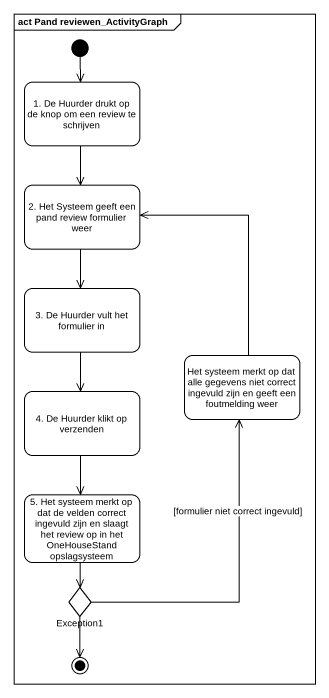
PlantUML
@startuml
mainframe act Pand reviewen_ActivityGraph
hide empty description
state "1. De Huurder drukt op de knop om een review te schrijven" as s1_De_Huurder_drukt_op_de
state "2. Het Systeem geeft een pand review formulier weer" as s2_Het_Systeem_geeft_een
state "3. De Huurder vult het formulier in" as s3_De_Huurder_vult_het
state "Het systeem merkt op dat alle gegevens niet correct ingevuld zijn en geeft een foutmelding weer" as Het_systeem_merkt_op_dat
state "4. De Huurder klikt op verzenden" as s4_De_Huurder_klikt_op
state "5. Het systeem merkt op dat de velden correct ingevuld zijn en slaagt het review op in het OneHouseStand opslagsysteem" as s5_Het_systeem_merkt_op_dat
state Exception1 <<choice>>
[*] --> s1_De_Huurder_drukt_op_de
s1_De_Huurder_drukt_op_de --> s2_Het_Systeem_geeft_een
s2_Het_Systeem_geeft_een --> s3_De_Huurder_vult_het
s3_De_Huurder_vult_het --> s4_De_Huurder_klikt_op
Het_systeem_merkt_op_dat -up-> s2_Het_Systeem_geeft_een
s4_De_Huurder_klikt_op --> s5_Het_systeem_merkt_op_dat
s5_Het_systeem_merkt_op_dat --> Exception1
Exception1 -up-> Het_systeem_merkt_op_dat : [formulier niet correct ingevuld]
Exception1 --> [*]
@enduml
